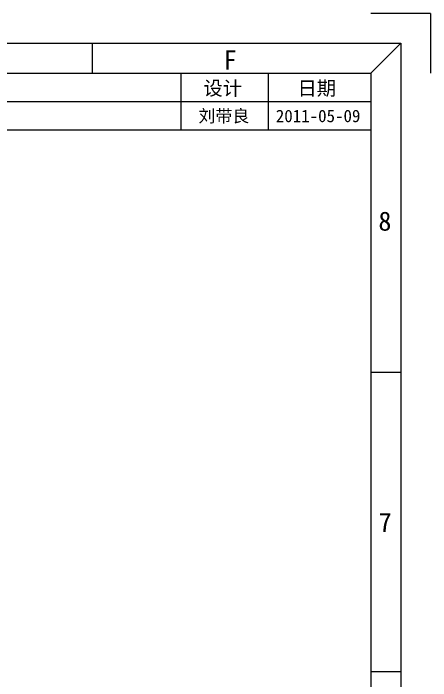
# Model space of a CAD drawing. Header units: millimetres. Extents: x 52832 to 53470, y -6025 to -5739.
# Drawn here: x 53422.1 to 53469.7, y -5815 to -5739 of the extents above; entities that cross this region are included whole.
import ezdxf
from ezdxf.enums import TextEntityAlignment as Align

# ---------------------------------------------------------------- set-up
doc = ezdxf.new("R2010")
doc.units = ezdxf.units.MM
doc.layers.get('0').update_dxf_attribs({"linetype": 'CONTINUOUS'})
doc.layers.add('dtext', color=4, linetype='CONTINUOUS')
doc.layers.add('moldbase', color=7, linetype='CONTINUOUS', lineweight=20)
doc.styles.add('仿宋', font='SIMFANG.TTF', dxfattribs={"width": 0.7})
doc.styles.add('宋体', font='SimSun.ttf', dxfattribs={"width": 0.7})

# ---------------------------------------------------------------- blocks, each defined once
blk = doc.blocks.new('sa3l')
at = {"color": 8}
for q in [(334.76, 489.89), (346.42, 478.22)]:
    blk.add_line((346.42, 489.89), q, dxfattribs=at)
for p, q in [((280.52, 484.06), (280.52, 478.22)), ((340.59, 419.9), (334.76, 419.9)), ((340.59, 361.58), (334.76, 361.58))]:
    blk.add_line(p, q)
for points in [[(5.83, 5.83), (5.83, 484.06), (340.59, 484.06), (340.59, 5.83)], [(11.66, 11.66), (11.66, 478.22), (334.76, 478.22), (334.76, 11.66)]]:
    blk.add_lwpolyline(points, close=True)
at = {"layer": 'moldbase'}
blk.add_line((334.76, 478.22), (340.59, 484.06), dxfattribs=at)
at = {"style": '宋体'}
for s, p in [('F', (307.38, 480.81)), ('8', (337.51, 449.38)), ('7', (337.57, 390.71))]:
    blk.add_text(s, height=3.73, dxfattribs=at).set_placement(p, align=Align.MIDDLE)

msp = doc.modelspace()

# ---------------------------------------------------------------- linework, layer by layer
at = {"layer": 'dtext', "color": 7}
for p, q in [((53441.213, -5745.784), (53441.213, -5752.217)), ((53451.155, -5745.784), (53451.155, -5752.217)), ((53387.409, -5749), (53462.851, -5749)), ((53387.409, -5752.217), (53462.851, -5752.217))]:
    msp.add_line(p, q, dxfattribs=at)

# ---------------------------------------------------------------- block references
at = {"xscale": 0.5848199999961071, "yscale": 0.5848200000002544, "zscale": 0.58482}
msp.add_blockref('sa3l', (53267.079, -6025.459), dxfattribs=at)

# ---------------------------------------------------------------- texts
at = {"layer": 'dtext', "style": '仿宋'}
for s, p in [('设计', (53443.797, -5748.299)), ('日期', (53454.507, -5748.299))]:
    msp.add_text(s, height=1.6089, dxfattribs=at).set_placement(p)
at = {"layer": 'dtext', "color": 3, "style": '宋体'}
for s, p in [('刘带良', (53443.226, -5751.361)), ('2011-05-09', (53452.041, -5751.361))]:
    msp.add_text(s, height=1.4158, dxfattribs=at).set_placement(p)

doc.saveas('drawing.dxf')
